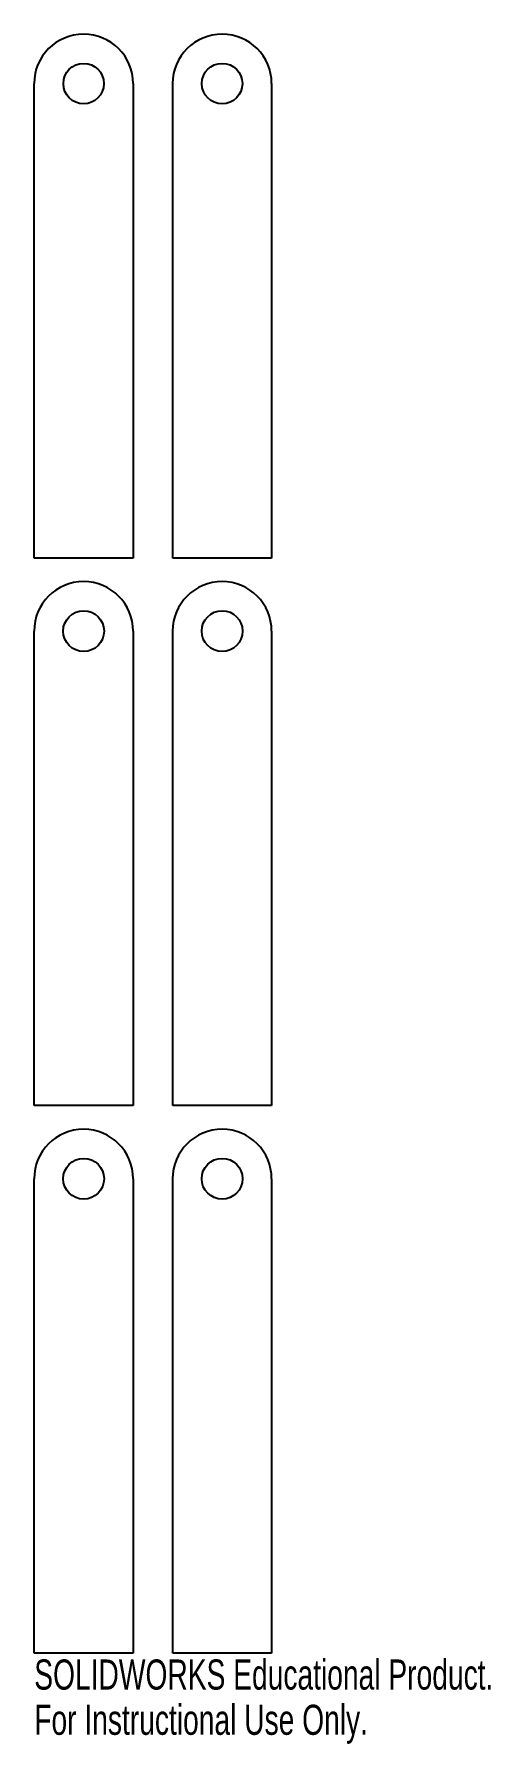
# Model space of a CAD drawing. Header units: inches. Extents: x -0.5 to 2.4, y -2.4 to 8.4.
import ezdxf

# ---------------------------------------------------------------- set-up
doc = ezdxf.new("R2010")
doc.units = ezdxf.units.IN
doc.header["$MEASUREMENT"] = 0
doc.styles.add('SLDTEXTSTYLE0', font='TXT', dxfattribs={"width": 0.7})

msp = doc.modelspace()

# ---------------------------------------------------------------- linework, layer by layer
at = {"color": 7, "linetype": 'Continuous', "lineweight": 25}
for p, q in [((-0.463, 5.137), (-0.463, 8.137)), ((0.162, 8.137), (0.162, 5.137)), ((0.412, 5.137), (0.412, 8.137)), ((1.037, 8.137), (1.037, 5.137)), ((0.162, 5.137), (-0.463, 5.137)), ((1.037, 5.137), (0.412, 5.137)), ((-0.463, 1.675), (-0.463, 4.675)), ((0.162, 4.675), (0.162, 1.675)), ((0.412, 1.675), (0.412, 4.675)), ((1.037, 4.675), (1.037, 1.675)), ((0.162, 1.675), (-0.463, 1.675)), ((1.037, 1.675), (0.412, 1.675)), ((-0.463, -1.788), (-0.463, 1.212)), ((0.162, 1.212), (0.162, -1.788)), ((0.412, -1.788), (0.412, 1.212)), ((1.037, 1.212), (1.037, -1.788)), ((0.162, -1.788), (-0.463, -1.788)), ((1.037, -1.788), (0.412, -1.788))]:
    msp.add_line(p, q, dxfattribs=at)
for centre, radius in [((-0.151, 8.137), 0.128), ((0.724, 8.137), 0.128), ((-0.151, 4.675), 0.129), ((0.724, 4.675), 0.129), ((-0.151, 1.212), 0.129), ((0.724, 1.212), 0.129)]:
    msp.add_circle(centre, radius, dxfattribs=at)
for centre in [(-0.151, 8.137), (0.724, 8.137), (-0.151, 4.675), (0.724, 4.675), (-0.151, 1.212), (0.724, 1.212)]:
    msp.add_arc(centre, 0.313, 0, 180, dxfattribs=at)

# ---------------------------------------------------------------- texts
at = {"color": 7, "linetype": 'Continuous', "char_height": 0.1903, "attachment_point": 1, "style": 'SLDTEXTSTYLE0'}
for s, insert in [('SOLIDWORKS Educational Product.', (-0.463, -1.828)), ('For Instructional Use Only.', (-0.463, -2.114))]:
    msp.add_mtext(s, dxfattribs=dict(at, insert=insert))

doc.saveas('drawing.dxf')
